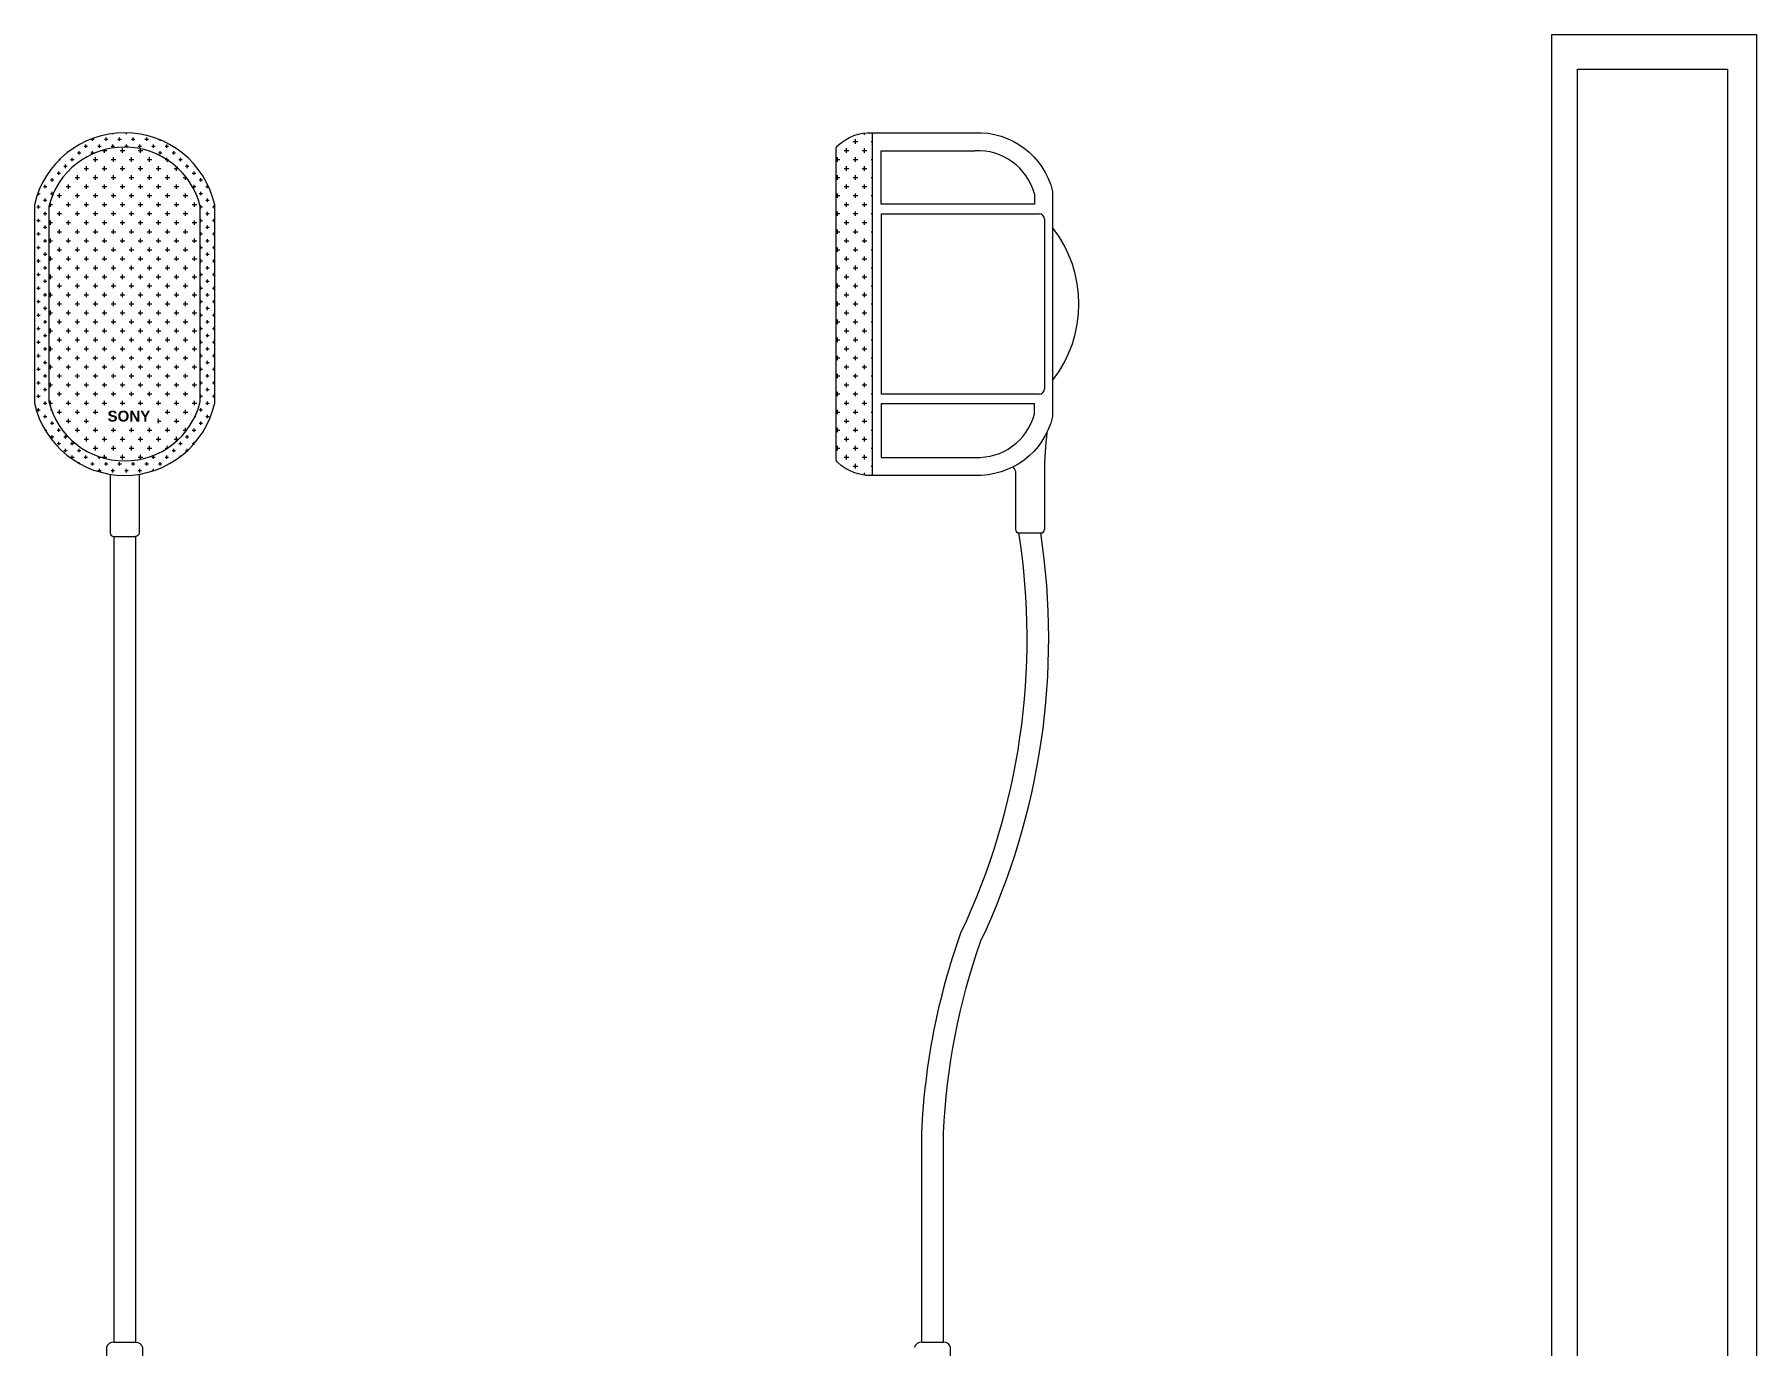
# Model space of a CAD drawing. Header units: inches. Extents: x 11.8 to 54.3, y 10.8 to 35.6.
# Drawn here: x 35.573 to 36.528, y 20.261 to 20.989 of the extents above; entities that cross this region are included whole.
import ezdxf
from ezdxf.enums import TextEntityAlignment as Align

# ---------------------------------------------------------------- set-up
doc = ezdxf.new("R2010")
doc.units = ezdxf.units.IN
doc.header["$MEASUREMENT"] = 0
doc.layers.add('02', color=2, linetype='Continuous')
doc.styles.add('HT2', font='swisseb.ttf')

msp = doc.modelspace()

# ---------------------------------------------------------------- linework, layer by layer
at = {"layer": '02'}
for p, q in [((35.60428, 20.93109), (35.60616, 20.93109)), ((35.60522, 20.93015), (35.60522, 20.93155)), ((35.61178, 20.93109), (35.61366, 20.93109)), ((35.61272, 20.93015), (35.61272, 20.93202)), ((35.61647, 20.9339), (35.61647, 20.93431)), ((35.61928, 20.93109), (35.62116, 20.93109)), ((35.62022, 20.93015), (35.62022, 20.93202)), ((35.62397, 20.9339), (35.62397, 20.93471)), ((35.62678, 20.93109), (35.62866, 20.93109)), ((35.62772, 20.93015), (35.62772, 20.93202)), ((35.63147, 20.9339), (35.63147, 20.93401)), ((35.63428, 20.93109), (35.63616, 20.93109)), ((35.63522, 20.93015), (35.63522, 20.93202)), ((35.64178, 20.93109), (35.64191, 20.93109)), ((35.64272, 20.93015), (35.64272, 20.93075)), ((36.02712, 20.92984), (36.02962, 20.92984)), ((36.02837, 20.92859), (36.02837, 20.93109)), ((36.03337, 20.93359), (36.03337, 20.93455)), ((36.03712, 20.92984), (36.03771, 20.92984)), ((36.03771, 20.93472), (36.03771, 20.74472)), ((35.59022, 20.92265), (35.59022, 20.9229)), ((35.59107, 20.92359), (35.59116, 20.92359)), ((35.59397, 20.9189), (35.59397, 20.92077)), ((35.59678, 20.92359), (35.59866, 20.92359)), ((35.59772, 20.92265), (35.59772, 20.92452)), ((35.60053, 20.92734), (35.60241, 20.92734)), ((35.60147, 20.9264), (35.60147, 20.92827)), ((35.60428, 20.92359), (35.60616, 20.92359)), ((35.60522, 20.92291), (35.60522, 20.92452)), ((35.60678, 20.91859), (35.60678, 20.92109)), ((35.60803, 20.92734), (35.60991, 20.92734)), ((35.60897, 20.9264), (35.60897, 20.92827)), ((35.61053, 20.92484), (35.61303, 20.92484)), ((35.61178, 20.92359), (35.61178, 20.92525)), ((35.61553, 20.92734), (35.61741, 20.92734)), ((35.61647, 20.9264), (35.61647, 20.92827)), ((35.61678, 20.91859), (35.61678, 20.92109)), ((35.62053, 20.92484), (35.62303, 20.92484)), ((35.62178, 20.92359), (35.62178, 20.92609)), ((35.62303, 20.92734), (35.62491, 20.92734)), ((35.62397, 20.92671), (35.62397, 20.92827)), ((35.62678, 20.91859), (35.62678, 20.92109)), ((35.63053, 20.92734), (35.63241, 20.92734)), ((35.63053, 20.92484), (35.63303, 20.92484)), ((35.63147, 20.9264), (35.63147, 20.92827)), ((35.63178, 20.92359), (35.63178, 20.92581)), ((35.63678, 20.91859), (35.63678, 20.92109)), ((35.63803, 20.92734), (35.63991, 20.92734)), ((35.63897, 20.9264), (35.63897, 20.92827)), ((35.64178, 20.92359), (35.64366, 20.92359)), ((35.64272, 20.92265), (35.64272, 20.92452)), ((35.64553, 20.92734), (35.64741, 20.92734)), ((35.64647, 20.9264), (35.64647, 20.92827)), ((35.64647, 20.91977), (35.64647, 20.92077)), ((35.64928, 20.92359), (35.65116, 20.92359)), ((35.65022, 20.92265), (35.65022, 20.92452)), ((35.65397, 20.9189), (35.65397, 20.92077)), ((36.01837, 20.91859), (36.01837, 20.92109)), ((36.02212, 20.92484), (36.02462, 20.92484)), ((36.02337, 20.92359), (36.02337, 20.92609)), ((36.02837, 20.91859), (36.02837, 20.92109)), ((36.03212, 20.92484), (36.03462, 20.92484)), ((36.03337, 20.92359), (36.03337, 20.92609)), ((36.04271, 20.92472), (36.09465, 20.92472)), ((36.04271, 20.8951), (36.04271, 20.92472)), ((35.58272, 20.91515), (35.58272, 20.91521)), ((35.58343, 20.91609), (35.58366, 20.91609)), ((35.58553, 20.91234), (35.58741, 20.91234)), ((35.58647, 20.9189), (35.58647, 20.91946)), ((35.58647, 20.9114), (35.58647, 20.91327)), ((35.58685, 20.91984), (35.58741, 20.91984)), ((35.58928, 20.91609), (35.59116, 20.91609)), ((35.59022, 20.91515), (35.59022, 20.91702)), ((35.59303, 20.91984), (35.59491, 20.91984)), ((35.59678, 20.90859), (35.59678, 20.91109)), ((35.60053, 20.91484), (35.60303, 20.91484)), ((35.60178, 20.91359), (35.60178, 20.91609)), ((35.60553, 20.91984), (35.60803, 20.91984)), ((35.60678, 20.90859), (35.60678, 20.91109)), ((35.61053, 20.91484), (35.61303, 20.91484)), ((35.61178, 20.91359), (35.61178, 20.91609)), ((35.61553, 20.91984), (35.61803, 20.91984)), ((35.61678, 20.90859), (35.61678, 20.91109)), ((35.62053, 20.91484), (35.62303, 20.91484)), ((35.62178, 20.91359), (35.62178, 20.91609)), ((35.62553, 20.91984), (35.62803, 20.91984)), ((35.62678, 20.90859), (35.62678, 20.91109)), ((35.63053, 20.91484), (35.63303, 20.91484)), ((35.63178, 20.91359), (35.63178, 20.91609)), ((35.63553, 20.91984), (35.63803, 20.91984)), ((35.63678, 20.90859), (35.63678, 20.91109)), ((35.64053, 20.91484), (35.64303, 20.91484)), ((35.64178, 20.91359), (35.64178, 20.91609)), ((35.64553, 20.91984), (35.64637, 20.91984)), ((35.64637, 20.91984), (35.64741, 20.91984)), ((35.64678, 20.91859), (35.64678, 20.91956)), ((35.64678, 20.90859), (35.64678, 20.91109)), ((35.65053, 20.91484), (35.65273, 20.91484)), ((35.65178, 20.91359), (35.65178, 20.91571)), ((35.65303, 20.91984), (35.65491, 20.91984)), ((35.65678, 20.91609), (35.65866, 20.91609)), ((35.65678, 20.90859), (35.65678, 20.91042)), ((35.65772, 20.91515), (35.65772, 20.91702)), ((35.66053, 20.91234), (35.66241, 20.91234)), ((35.66147, 20.9114), (35.66147, 20.91327)), ((36.01771, 20.91984), (36.01962, 20.91984)), ((36.01837, 20.90859), (36.01837, 20.91109)), ((36.02212, 20.91484), (36.02462, 20.91484)), ((36.02337, 20.91359), (36.02337, 20.91609)), ((36.02712, 20.91984), (36.02962, 20.91984)), ((36.02837, 20.90859), (36.02837, 20.91109)), ((36.03212, 20.91484), (36.03462, 20.91484)), ((36.03337, 20.91359), (36.03337, 20.91609)), ((36.03712, 20.91984), (36.03771, 20.91984)), ((35.57483, 20.90109), (35.57616, 20.90109)), ((35.57522, 20.90015), (35.57522, 20.90202)), ((35.57803, 20.90484), (35.57991, 20.90484)), ((35.57897, 20.9039), (35.57897, 20.90577)), ((35.58178, 20.90859), (35.58366, 20.90859)), ((35.58178, 20.90109), (35.58346, 20.90109)), ((35.58272, 20.90765), (35.58272, 20.90952)), ((35.58272, 20.90015), (35.58272, 20.90202)), ((35.58678, 20.89859), (35.58678, 20.90109)), ((35.59053, 20.90484), (35.59303, 20.90484)), ((35.59178, 20.90359), (35.59178, 20.90609)), ((35.59553, 20.90984), (35.59803, 20.90984)), ((35.59678, 20.89859), (35.59678, 20.90109)), ((35.60053, 20.90484), (35.60303, 20.90484)), ((35.60178, 20.90359), (35.60178, 20.90609)), ((35.60553, 20.90984), (35.60803, 20.90984)), ((35.60678, 20.89859), (35.60678, 20.90109)), ((35.61053, 20.90484), (35.61303, 20.90484)), ((35.61178, 20.90359), (35.61178, 20.90609)), ((35.61553, 20.90984), (35.61803, 20.90984)), ((35.61678, 20.89859), (35.61678, 20.90109)), ((35.62053, 20.90484), (35.62303, 20.90484)), ((35.62178, 20.90359), (35.62178, 20.90609)), ((35.62553, 20.90984), (35.62803, 20.90984)), ((35.62678, 20.89859), (35.62678, 20.90109)), ((35.63053, 20.90484), (35.63303, 20.90484)), ((35.63178, 20.90359), (35.63178, 20.90609)), ((35.63553, 20.90984), (35.63803, 20.90984)), ((35.63678, 20.89859), (35.63678, 20.90109)), ((35.64053, 20.90484), (35.64303, 20.90484)), ((35.64178, 20.90359), (35.64178, 20.90609)), ((35.64553, 20.90984), (35.64803, 20.90984)), ((35.64678, 20.89859), (35.64678, 20.90109)), ((35.65053, 20.90484), (35.65303, 20.90484)), ((35.65178, 20.90359), (35.65178, 20.90609)), ((35.65553, 20.90984), (35.65724, 20.90984)), ((35.65678, 20.89859), (35.65678, 20.90109)), ((35.65772, 20.9092), (35.65772, 20.90952)), ((35.65817, 20.90859), (35.65866, 20.90859)), ((35.66053, 20.90484), (35.66056, 20.90484)), ((35.66056, 20.90484), (35.66241, 20.90484)), ((35.66147, 20.9039), (35.66147, 20.90577)), ((35.66428, 20.90859), (35.66616, 20.90859)), ((35.66428, 20.90109), (35.66616, 20.90109)), ((35.66522, 20.90765), (35.66522, 20.90952)), ((35.66522, 20.90015), (35.66522, 20.90202)), ((35.66803, 20.90484), (35.66954, 20.90484)), ((35.66897, 20.9039), (35.66897, 20.90577)), ((36.01771, 20.90984), (36.01962, 20.90984)), ((36.01837, 20.89859), (36.01837, 20.90109)), ((36.02212, 20.90484), (36.02462, 20.90484)), ((36.02337, 20.90359), (36.02337, 20.90609)), ((36.02712, 20.90984), (36.02962, 20.90984)), ((36.02837, 20.89859), (36.02837, 20.90109)), ((36.03212, 20.90484), (36.03462, 20.90484)), ((36.03337, 20.90359), (36.03337, 20.90609)), ((36.03712, 20.90984), (36.03771, 20.90984)), ((36.12771, 20.90086), (36.12771, 20.8951)), ((35.57428, 20.89359), (35.57616, 20.89359)), ((35.57522, 20.89265), (35.57522, 20.89452)), ((35.57803, 20.89734), (35.57991, 20.89734)), ((35.57897, 20.8964), (35.57897, 20.89827)), ((35.58096, 20.89379), (35.58096, 20.78564)), ((35.58123, 20.89484), (35.58303, 20.89484)), ((35.58178, 20.89359), (35.58178, 20.89609)), ((35.58553, 20.89984), (35.58803, 20.89984)), ((35.59053, 20.89484), (35.59303, 20.89484)), ((35.59178, 20.89359), (35.59178, 20.89609)), ((35.59553, 20.89984), (35.59803, 20.89984)), ((35.60053, 20.89484), (35.60303, 20.89484)), ((35.60178, 20.89359), (35.60178, 20.89609)), ((35.60553, 20.89984), (35.60803, 20.89984)), ((35.61053, 20.89484), (35.61303, 20.89484)), ((35.61178, 20.89359), (35.61178, 20.89609)), ((35.61553, 20.89984), (35.61803, 20.89984)), ((35.62053, 20.89484), (35.62303, 20.89484)), ((35.62178, 20.89359), (35.62178, 20.89609)), ((35.62553, 20.89984), (35.62803, 20.89984)), ((35.63053, 20.89484), (35.63303, 20.89484)), ((35.63178, 20.89359), (35.63178, 20.89609)), ((35.63553, 20.89984), (35.63803, 20.89984)), ((35.64053, 20.89484), (35.64303, 20.89484)), ((35.64178, 20.89359), (35.64178, 20.89609)), ((35.64553, 20.89984), (35.64803, 20.89984)), ((35.65053, 20.89484), (35.65303, 20.89484)), ((35.65178, 20.89359), (35.65178, 20.89609)), ((35.65553, 20.89984), (35.65803, 20.89984)), ((35.66053, 20.89484), (35.66303, 20.89484)), ((35.66178, 20.89359), (35.66178, 20.89609)), ((35.66496, 20.78564), (35.66496, 20.89379)), ((35.66496, 20.89359), (35.66616, 20.89359)), ((35.66522, 20.89265), (35.66522, 20.89452)), ((35.66803, 20.89734), (35.66991, 20.89734)), ((35.66897, 20.8964), (35.66897, 20.89827)), ((35.67178, 20.89359), (35.67296, 20.89359)), ((35.67272, 20.89265), (35.67272, 20.89452)), ((36.01771, 20.89984), (36.01962, 20.89984)), ((36.02212, 20.89484), (36.02462, 20.89484)), ((36.02337, 20.89359), (36.02337, 20.89609)), ((36.02712, 20.89984), (36.02962, 20.89984)), ((36.03212, 20.89484), (36.03462, 20.89484)), ((36.03337, 20.89359), (36.03337, 20.89609)), ((36.03712, 20.89984), (36.03771, 20.89984)), ((36.12771, 20.8951), (36.04271, 20.8951)), ((35.57428, 20.88609), (35.57616, 20.88609)), ((35.57522, 20.88515), (35.57522, 20.88702)), ((35.57803, 20.88984), (35.57991, 20.88984)), ((35.57803, 20.88234), (35.57991, 20.88234)), ((35.57897, 20.8889), (35.57897, 20.89077)), ((35.57897, 20.8814), (35.57897, 20.88327)), ((35.58096, 20.88484), (35.58303, 20.88484)), ((35.58178, 20.88359), (35.58178, 20.88609)), ((35.58553, 20.88984), (35.58803, 20.88984)), ((35.58678, 20.88859), (35.58678, 20.89109)), ((35.59053, 20.88484), (35.59303, 20.88484)), ((35.59178, 20.88359), (35.59178, 20.88609)), ((35.59553, 20.88984), (35.59803, 20.88984)), ((35.59678, 20.88859), (35.59678, 20.89109)), ((35.60053, 20.88484), (35.60303, 20.88484)), ((35.60178, 20.88359), (35.60178, 20.88609)), ((35.60553, 20.88984), (35.60803, 20.88984)), ((35.60678, 20.88859), (35.60678, 20.89109)), ((35.61053, 20.88484), (35.61303, 20.88484)), ((35.61178, 20.88359), (35.61178, 20.88609)), ((35.61553, 20.88984), (35.61803, 20.88984)), ((35.61678, 20.88859), (35.61678, 20.89109)), ((35.62053, 20.88484), (35.62303, 20.88484)), ((35.62178, 20.88359), (35.62178, 20.88609)), ((35.62553, 20.88984), (35.62803, 20.88984)), ((35.62678, 20.88859), (35.62678, 20.89109)), ((35.63053, 20.88484), (35.63303, 20.88484)), ((35.63178, 20.88359), (35.63178, 20.88609)), ((35.63553, 20.88984), (35.63803, 20.88984)), ((35.63678, 20.88859), (35.63678, 20.89109)), ((35.64053, 20.88484), (35.64303, 20.88484)), ((35.64178, 20.88359), (35.64178, 20.88609)), ((35.64553, 20.88984), (35.64803, 20.88984)), ((35.64678, 20.88859), (35.64678, 20.89109)), ((35.65053, 20.88484), (35.65303, 20.88484)), ((35.65178, 20.88359), (35.65178, 20.88609)), ((35.65553, 20.88984), (35.65803, 20.88984)), ((35.65678, 20.88859), (35.65678, 20.89109)), ((35.66053, 20.88484), (35.66303, 20.88484)), ((35.66178, 20.88359), (35.66178, 20.88609)), ((35.66496, 20.88609), (35.66616, 20.88609)), ((35.66522, 20.88515), (35.66522, 20.88702)), ((35.66803, 20.88984), (35.66991, 20.88984)), ((35.66803, 20.88234), (35.66991, 20.88234)), ((35.66897, 20.8889), (35.66897, 20.89077)), ((35.66897, 20.8814), (35.66897, 20.88327)), ((35.67178, 20.88609), (35.67296, 20.88609)), ((35.67272, 20.88515), (35.67272, 20.88702)), ((36.01771, 20.88984), (36.01962, 20.88984)), ((36.01837, 20.88859), (36.01837, 20.89109)), ((36.02212, 20.88484), (36.02462, 20.88484)), ((36.02337, 20.88359), (36.02337, 20.88609)), ((36.02712, 20.88984), (36.02962, 20.88984)), ((36.02837, 20.88859), (36.02837, 20.89109)), ((36.03212, 20.88484), (36.03462, 20.88484)), ((36.03337, 20.88359), (36.03337, 20.88609)), ((36.03712, 20.88984), (36.03771, 20.88984)), ((36.04271, 20.88972), (36.04271, 20.78972)), ((36.04271, 20.88972), (36.13019, 20.88972)), ((36.13319, 20.88672), (36.13319, 20.79272)), ((35.57428, 20.87859), (35.57616, 20.87859)), ((35.57522, 20.87765), (35.57522, 20.87952)), ((35.57803, 20.87484), (35.57991, 20.87484)), ((35.57897, 20.8739), (35.57897, 20.87577)), ((35.58096, 20.87484), (35.58303, 20.87484)), ((35.58178, 20.87359), (35.58178, 20.87609)), ((35.58553, 20.87984), (35.58803, 20.87984)), ((35.58678, 20.87859), (35.58678, 20.88109)), ((35.59053, 20.87484), (35.59303, 20.87484)), ((35.59178, 20.87359), (35.59178, 20.87609)), ((35.59553, 20.87984), (35.59803, 20.87984)), ((35.59678, 20.87859), (35.59678, 20.88109)), ((35.60053, 20.87484), (35.60303, 20.87484)), ((35.60178, 20.87359), (35.60178, 20.87609)), ((35.60553, 20.87984), (35.60803, 20.87984)), ((35.60678, 20.87859), (35.60678, 20.88109)), ((35.61053, 20.87484), (35.61303, 20.87484)), ((35.61178, 20.87359), (35.61178, 20.87609)), ((35.61553, 20.87984), (35.61803, 20.87984)), ((35.61678, 20.87859), (35.61678, 20.88109)), ((35.62053, 20.87484), (35.62303, 20.87484)), ((35.62178, 20.87359), (35.62178, 20.87609)), ((35.62553, 20.87984), (35.62803, 20.87984)), ((35.62678, 20.87859), (35.62678, 20.88109)), ((35.63053, 20.87484), (35.63303, 20.87484)), ((35.63178, 20.87359), (35.63178, 20.87609)), ((35.63553, 20.87984), (35.63803, 20.87984)), ((35.63678, 20.87859), (35.63678, 20.88109)), ((35.64053, 20.87484), (35.64303, 20.87484)), ((35.64178, 20.87359), (35.64178, 20.87609)), ((35.64553, 20.87984), (35.64803, 20.87984)), ((35.64678, 20.87859), (35.64678, 20.88109)), ((35.65053, 20.87484), (35.65303, 20.87484)), ((35.65178, 20.87359), (35.65178, 20.87609)), ((35.65553, 20.87984), (35.65803, 20.87984)), ((35.65678, 20.87859), (35.65678, 20.88109)), ((35.66053, 20.87484), (35.66303, 20.87484)), ((35.66178, 20.87359), (35.66178, 20.87609)), ((35.66496, 20.87859), (35.66616, 20.87859)), ((35.66522, 20.87765), (35.66522, 20.87952)), ((35.66803, 20.87484), (35.66991, 20.87484)), ((35.66897, 20.8739), (35.66897, 20.87577)), ((35.67178, 20.87859), (35.67296, 20.87859)), ((35.67272, 20.87765), (35.67272, 20.87952)), ((36.01771, 20.87984), (36.01962, 20.87984)), ((36.01837, 20.87859), (36.01837, 20.88109)), ((36.02212, 20.87484), (36.02462, 20.87484)), ((36.02337, 20.87359), (36.02337, 20.87609)), ((36.02712, 20.87984), (36.02962, 20.87984)), ((36.02837, 20.87859), (36.02837, 20.88109)), ((36.03212, 20.87484), (36.03462, 20.87484)), ((36.03337, 20.87359), (36.03337, 20.87609)), ((36.03712, 20.87984), (36.03771, 20.87984)), ((35.57428, 20.87109), (35.57616, 20.87109)), ((35.57428, 20.86359), (35.57616, 20.86359)), ((35.57522, 20.87015), (35.57522, 20.87202)), ((35.57522, 20.86265), (35.57522, 20.86452)), ((35.57803, 20.86734), (35.57991, 20.86734)), ((35.57897, 20.8664), (35.57897, 20.86827)), ((35.58096, 20.86484), (35.58303, 20.86484)), ((35.58178, 20.86359), (35.58178, 20.86609)), ((35.58553, 20.86984), (35.58803, 20.86984)), ((35.58678, 20.86859), (35.58678, 20.87109)), ((35.59053, 20.86484), (35.59303, 20.86484)), ((35.59178, 20.86359), (35.59178, 20.86609)), ((35.59553, 20.86984), (35.59803, 20.86984)), ((35.59678, 20.86859), (35.59678, 20.87109)), ((35.60053, 20.86484), (35.60303, 20.86484)), ((35.60178, 20.86359), (35.60178, 20.86609)), ((35.60553, 20.86984), (35.60803, 20.86984)), ((35.60678, 20.86859), (35.60678, 20.87109)), ((35.61053, 20.86484), (35.61303, 20.86484)), ((35.61178, 20.86359), (35.61178, 20.86609)), ((35.61553, 20.86984), (35.61803, 20.86984)), ((35.61678, 20.86859), (35.61678, 20.87109)), ((35.62053, 20.86484), (35.62303, 20.86484)), ((35.62178, 20.86359), (35.62178, 20.86609)), ((35.62553, 20.86984), (35.62803, 20.86984)), ((35.62678, 20.86859), (35.62678, 20.87109)), ((35.63053, 20.86484), (35.63303, 20.86484)), ((35.63178, 20.86359), (35.63178, 20.86609)), ((35.63553, 20.86984), (35.63803, 20.86984)), ((35.63678, 20.86859), (35.63678, 20.87109)), ((35.64053, 20.86484), (35.64303, 20.86484)), ((35.64178, 20.86359), (35.64178, 20.86609)), ((35.64553, 20.86984), (35.64803, 20.86984)), ((35.64678, 20.86859), (35.64678, 20.87109)), ((35.65053, 20.86484), (35.65303, 20.86484)), ((35.65178, 20.86359), (35.65178, 20.86609)), ((35.65553, 20.86984), (35.65803, 20.86984)), ((35.65678, 20.86859), (35.65678, 20.87109)), ((35.66053, 20.86484), (35.66303, 20.86484)), ((35.66178, 20.86359), (35.66178, 20.86609)), ((35.66496, 20.87109), (35.66616, 20.87109)), ((35.66496, 20.86359), (35.66616, 20.86359)), ((35.66522, 20.87015), (35.66522, 20.87202)), ((35.66522, 20.86265), (35.66522, 20.86452)), ((35.66803, 20.86734), (35.66991, 20.86734)), ((35.66897, 20.8664), (35.66897, 20.86827)), ((35.67178, 20.87109), (35.67296, 20.87109)), ((35.67178, 20.86359), (35.67296, 20.86359)), ((35.67272, 20.87015), (35.67272, 20.87202)), ((35.67272, 20.86265), (35.67272, 20.86452)), ((36.01771, 20.86984), (36.01962, 20.86984)), ((36.01837, 20.86859), (36.01837, 20.87109)), ((36.02212, 20.86484), (36.02462, 20.86484)), ((36.02337, 20.86359), (36.02337, 20.86609)), ((36.02712, 20.86984), (36.02962, 20.86984)), ((36.02837, 20.86859), (36.02837, 20.87109)), ((36.03212, 20.86484), (36.03462, 20.86484)), ((36.03337, 20.86359), (36.03337, 20.86609)), ((36.03712, 20.86984), (36.03771, 20.86984)), ((35.57428, 20.85609), (35.57616, 20.85609)), ((35.57522, 20.85515), (35.57522, 20.85702)), ((35.57803, 20.85984), (35.57991, 20.85984)), ((35.57897, 20.8589), (35.57897, 20.86077)), ((35.57897, 20.8514), (35.57897, 20.85327)), ((35.58096, 20.85484), (35.58303, 20.85484)), ((35.58178, 20.85359), (35.58178, 20.85609)), ((35.58553, 20.85984), (35.58803, 20.85984)), ((35.58678, 20.85859), (35.58678, 20.86109)), ((35.59053, 20.85484), (35.59303, 20.85484)), ((35.59178, 20.85359), (35.59178, 20.85609)), ((35.59553, 20.85984), (35.59803, 20.85984)), ((35.59678, 20.85859), (35.59678, 20.86109)), ((35.60053, 20.85484), (35.60303, 20.85484)), ((35.60178, 20.85359), (35.60178, 20.85609)), ((35.60553, 20.85984), (35.60803, 20.85984)), ((35.60678, 20.85859), (35.60678, 20.86109)), ((35.61053, 20.85484), (35.61303, 20.85484)), ((35.61178, 20.85359), (35.61178, 20.85609)), ((35.61553, 20.85984), (35.61803, 20.85984)), ((35.61678, 20.85859), (35.61678, 20.86109)), ((35.62053, 20.85484), (35.62303, 20.85484)), ((35.62178, 20.85359), (35.62178, 20.85609)), ((35.62553, 20.85984), (35.62803, 20.85984)), ((35.62678, 20.85859), (35.62678, 20.86109)), ((35.63053, 20.85484), (35.63303, 20.85484)), ((35.63178, 20.85359), (35.63178, 20.85609)), ((35.63553, 20.85984), (35.63803, 20.85984)), ((35.63678, 20.85859), (35.63678, 20.86109)), ((35.64053, 20.85484), (35.64303, 20.85484)), ((35.64178, 20.85359), (35.64178, 20.85609)), ((35.64553, 20.85984), (35.64803, 20.85984)), ((35.64678, 20.85859), (35.64678, 20.86109)), ((35.65053, 20.85484), (35.65303, 20.85484)), ((35.65178, 20.85359), (35.65178, 20.85609)), ((35.65553, 20.85984), (35.65803, 20.85984)), ((35.65678, 20.85859), (35.65678, 20.86109)), ((35.66053, 20.85484), (35.66303, 20.85484)), ((35.66178, 20.85359), (35.66178, 20.85609)), ((35.66496, 20.85609), (35.66616, 20.85609)), ((35.66522, 20.85515), (35.66522, 20.85702)), ((35.66803, 20.85984), (35.66991, 20.85984)), ((35.66897, 20.8589), (35.66897, 20.86077)), ((35.66897, 20.8514), (35.66897, 20.85327)), ((35.67178, 20.85609), (35.67296, 20.85609)), ((35.67272, 20.85515), (35.67272, 20.85702)), ((36.01771, 20.85984), (36.01962, 20.85984)), ((36.01837, 20.85859), (36.01837, 20.86109)), ((36.02212, 20.85484), (36.02462, 20.85484)), ((36.02337, 20.85359), (36.02337, 20.85609)), ((36.02712, 20.85984), (36.02962, 20.85984)), ((36.02837, 20.85859), (36.02837, 20.86109)), ((36.03212, 20.85484), (36.03462, 20.85484)), ((36.03337, 20.85359), (36.03337, 20.85609)), ((36.03712, 20.85984), (36.03771, 20.85984)), ((35.57428, 20.84859), (35.57616, 20.84859)), ((35.57522, 20.84765), (35.57522, 20.84952)), ((35.57803, 20.85234), (35.57991, 20.85234)), ((35.57803, 20.84484), (35.57991, 20.84484)), ((35.57897, 20.8439), (35.57897, 20.84577)), ((35.58096, 20.84484), (35.58303, 20.84484)), ((35.58178, 20.84359), (35.58178, 20.84609)), ((35.58553, 20.84984), (35.58803, 20.84984)), ((35.58678, 20.84859), (35.58678, 20.85109)), ((35.59053, 20.84484), (35.59303, 20.84484)), ((35.59178, 20.84359), (35.59178, 20.84609)), ((35.59553, 20.84984), (35.59803, 20.84984)), ((35.59678, 20.84859), (35.59678, 20.85109)), ((35.60053, 20.84484), (35.60303, 20.84484)), ((35.60178, 20.84359), (35.60178, 20.84609)), ((35.60553, 20.84984), (35.60803, 20.84984)), ((35.60678, 20.84859), (35.60678, 20.85109)), ((35.61053, 20.84484), (35.61303, 20.84484)), ((35.61178, 20.84359), (35.61178, 20.84609)), ((35.61553, 20.84984), (35.61803, 20.84984)), ((35.61678, 20.84859), (35.61678, 20.85109)), ((35.62053, 20.84484), (35.62303, 20.84484)), ((35.62178, 20.84359), (35.62178, 20.84609)), ((35.62553, 20.84984), (35.62803, 20.84984)), ((35.62678, 20.84859), (35.62678, 20.85109)), ((35.63053, 20.84484), (35.63303, 20.84484)), ((35.63178, 20.84359), (35.63178, 20.84609)), ((35.63553, 20.84984), (35.63803, 20.84984)), ((35.63678, 20.84859), (35.63678, 20.85109)), ((35.64053, 20.84484), (35.64303, 20.84484)), ((35.64178, 20.84359), (35.64178, 20.84609)), ((35.64553, 20.84984), (35.64803, 20.84984)), ((35.64678, 20.84859), (35.64678, 20.85109)), ((35.65053, 20.84484), (35.65303, 20.84484)), ((35.65178, 20.84359), (35.65178, 20.84609)), ((35.65553, 20.84984), (35.65803, 20.84984)), ((35.65678, 20.84859), (35.65678, 20.85109)), ((35.66053, 20.84484), (35.66303, 20.84484)), ((35.66178, 20.84359), (35.66178, 20.84609)), ((35.66496, 20.84859), (35.66616, 20.84859)), ((35.66522, 20.84765), (35.66522, 20.84952)), ((35.66803, 20.85234), (35.66991, 20.85234)), ((35.66803, 20.84484), (35.66991, 20.84484)), ((35.66897, 20.8439), (35.66897, 20.84577)), ((35.67178, 20.84859), (35.67296, 20.84859)), ((35.67272, 20.84765), (35.67272, 20.84952)), ((36.01771, 20.84984), (36.01962, 20.84984)), ((36.01837, 20.84859), (36.01837, 20.85109)), ((36.02212, 20.84484), (36.02462, 20.84484)), ((36.02337, 20.84359), (36.02337, 20.84609)), ((36.02712, 20.84984), (36.02962, 20.84984)), ((36.02837, 20.84859), (36.02837, 20.85109)), ((36.03212, 20.84484), (36.03462, 20.84484)), ((36.03337, 20.84359), (36.03337, 20.84609)), ((36.03712, 20.84984), (36.03771, 20.84984)), ((35.57428, 20.84109), (35.57616, 20.84109)), ((35.57522, 20.84015), (35.57522, 20.84202)), ((35.57522, 20.83265), (35.57522, 20.83452)), ((35.57803, 20.83734), (35.57991, 20.83734)), ((35.57897, 20.8364), (35.57897, 20.83827)), ((35.58096, 20.83484), (35.58303, 20.83484)), ((35.58178, 20.83359), (35.58178, 20.83609)), ((35.58553, 20.83984), (35.58803, 20.83984)), ((35.58678, 20.83859), (35.58678, 20.84109)), ((35.59053, 20.83484), (35.59303, 20.83484)), ((35.59178, 20.83359), (35.59178, 20.83609)), ((35.59553, 20.83984), (35.59803, 20.83984)), ((35.59678, 20.83859), (35.59678, 20.84109)), ((35.60053, 20.83484), (35.60303, 20.83484)), ((35.60178, 20.83359), (35.60178, 20.83609)), ((35.60553, 20.83984), (35.60803, 20.83984)), ((35.60678, 20.83859), (35.60678, 20.84109)), ((35.61053, 20.83484), (35.61303, 20.83484)), ((35.61178, 20.83359), (35.61178, 20.83609)), ((35.61553, 20.83984), (35.61803, 20.83984)), ((35.61678, 20.83859), (35.61678, 20.84109)), ((35.62053, 20.83484), (35.62303, 20.83484)), ((35.62178, 20.83359), (35.62178, 20.83609)), ((35.62553, 20.83984), (35.62803, 20.83984)), ((35.62678, 20.83859), (35.62678, 20.84109)), ((35.63053, 20.83484), (35.63303, 20.83484)), ((35.63178, 20.83359), (35.63178, 20.83609)), ((35.63553, 20.83984), (35.63803, 20.83984)), ((35.63678, 20.83859), (35.63678, 20.84109)), ((35.64053, 20.83484), (35.64303, 20.83484)), ((35.64178, 20.83359), (35.64178, 20.83609)), ((35.64553, 20.83984), (35.64803, 20.83984)), ((35.64678, 20.83859), (35.64678, 20.84109)), ((35.65053, 20.83484), (35.65303, 20.83484)), ((35.65178, 20.83359), (35.65178, 20.83609)), ((35.65553, 20.83984), (35.65803, 20.83984)), ((35.65678, 20.83859), (35.65678, 20.84109)), ((35.66053, 20.83484), (35.66303, 20.83484)), ((35.66178, 20.83359), (35.66178, 20.83609)), ((35.66496, 20.84109), (35.66616, 20.84109)), ((35.66522, 20.84015), (35.66522, 20.84202)), ((35.66522, 20.83265), (35.66522, 20.83452)), ((35.66803, 20.83734), (35.66991, 20.83734)), ((35.66897, 20.8364), (35.66897, 20.83827)), ((35.67178, 20.84109), (35.67296, 20.84109)), ((35.67272, 20.84015), (35.67272, 20.84202)), ((35.67272, 20.83265), (35.67272, 20.83452)), ((36.01771, 20.83984), (36.01962, 20.83984)), ((36.01837, 20.83859), (36.01837, 20.84109)), ((36.02212, 20.83484), (36.02462, 20.83484)), ((36.02337, 20.83359), (36.02337, 20.83609)), ((36.02712, 20.83984), (36.02962, 20.83984)), ((36.02837, 20.83859), (36.02837, 20.84109)), ((36.03212, 20.83484), (36.03462, 20.83484)), ((36.03337, 20.83359), (36.03337, 20.83609)), ((36.03712, 20.83984), (36.03771, 20.83984)), ((35.57428, 20.83359), (35.57616, 20.83359)), ((35.57428, 20.82609), (35.57616, 20.82609)), ((35.57522, 20.82515), (35.57522, 20.82702)), ((35.57803, 20.82984), (35.57991, 20.82984)), ((35.57897, 20.8289), (35.57897, 20.83077)), ((35.58096, 20.82484), (35.58303, 20.82484)), ((35.58178, 20.82359), (35.58178, 20.82609)), ((35.58553, 20.82984), (35.58803, 20.82984)), ((35.58678, 20.82859), (35.58678, 20.83109)), ((35.59053, 20.82484), (35.59303, 20.82484)), ((35.59178, 20.82359), (35.59178, 20.82609)), ((35.59553, 20.82984), (35.59803, 20.82984)), ((35.59678, 20.82859), (35.59678, 20.83109)), ((35.60053, 20.82484), (35.60303, 20.82484)), ((35.60178, 20.82359), (35.60178, 20.82609)), ((35.60553, 20.82984), (35.60803, 20.82984)), ((35.60678, 20.82859), (35.60678, 20.83109)), ((35.61053, 20.82484), (35.61303, 20.82484)), ((35.61178, 20.82359), (35.61178, 20.82609)), ((35.61553, 20.82984), (35.61803, 20.82984)), ((35.61678, 20.82859), (35.61678, 20.83109)), ((35.62053, 20.82484), (35.62303, 20.82484)), ((35.62178, 20.82359), (35.62178, 20.82609)), ((35.62553, 20.82984), (35.62803, 20.82984)), ((35.62678, 20.82859), (35.62678, 20.83109)), ((35.63053, 20.82484), (35.63303, 20.82484)), ((35.63178, 20.82359), (35.63178, 20.82609)), ((35.63553, 20.82984), (35.63803, 20.82984)), ((35.63678, 20.82859), (35.63678, 20.83109)), ((35.64053, 20.82484), (35.64303, 20.82484)), ((35.64178, 20.82359), (35.64178, 20.82609)), ((35.64553, 20.82984), (35.64803, 20.82984)), ((35.64678, 20.82859), (35.64678, 20.83109)), ((35.65053, 20.82484), (35.65303, 20.82484)), ((35.65178, 20.82359), (35.65178, 20.82609)), ((35.65553, 20.82984), (35.65803, 20.82984)), ((35.65678, 20.82859), (35.65678, 20.83109)), ((35.66053, 20.82484), (35.66303, 20.82484)), ((35.66178, 20.82359), (35.66178, 20.82609)), ((35.66496, 20.83359), (35.66616, 20.83359)), ((35.66496, 20.82609), (35.66616, 20.82609)), ((35.66522, 20.82515), (35.66522, 20.82702)), ((35.66803, 20.82984), (35.66991, 20.82984)), ((35.66897, 20.8289), (35.66897, 20.83077)), ((35.67178, 20.83359), (35.67296, 20.83359)), ((35.67178, 20.82609), (35.67296, 20.82609)), ((35.67272, 20.82515), (35.67272, 20.82702)), ((36.01771, 20.82984), (36.01962, 20.82984)), ((36.01837, 20.82859), (36.01837, 20.83109)), ((36.02212, 20.82484), (36.02462, 20.82484)), ((36.02337, 20.82359), (36.02337, 20.82609)), ((36.02712, 20.82984), (36.02962, 20.82984)), ((36.02837, 20.82859), (36.02837, 20.83109)), ((36.03212, 20.82484), (36.03462, 20.82484)), ((36.03337, 20.82359), (36.03337, 20.82609)), ((36.03712, 20.82984), (36.03771, 20.82984)), ((35.57428, 20.81859), (35.57616, 20.81859)), ((35.57522, 20.81765), (35.57522, 20.81952)), ((35.57803, 20.82234), (35.57991, 20.82234)), ((35.57803, 20.81484), (35.57991, 20.81484)), ((35.57897, 20.8214), (35.57897, 20.82327)), ((35.57897, 20.8139), (35.57897, 20.81577)), ((35.58096, 20.81484), (35.58303, 20.81484)), ((35.58178, 20.81359), (35.58178, 20.81609)), ((35.58553, 20.81984), (35.58803, 20.81984)), ((35.58678, 20.81859), (35.58678, 20.82109)), ((35.59053, 20.81484), (35.59303, 20.81484)), ((35.59178, 20.81359), (35.59178, 20.81609)), ((35.59553, 20.81984), (35.59803, 20.81984)), ((35.59678, 20.81859), (35.59678, 20.82109)), ((35.60053, 20.81484), (35.60303, 20.81484)), ((35.60178, 20.81359), (35.60178, 20.81609)), ((35.60553, 20.81984), (35.60803, 20.81984)), ((35.60678, 20.81859), (35.60678, 20.82109)), ((35.61053, 20.81484), (35.61303, 20.81484)), ((35.61178, 20.81359), (35.61178, 20.81609)), ((35.61553, 20.81984), (35.61803, 20.81984)), ((35.61678, 20.81859), (35.61678, 20.82109)), ((35.62053, 20.81484), (35.62303, 20.81484)), ((35.62178, 20.81359), (35.62178, 20.81609)), ((35.62553, 20.81984), (35.62803, 20.81984)), ((35.62678, 20.81859), (35.62678, 20.82109)), ((35.63053, 20.81484), (35.63303, 20.81484)), ((35.63178, 20.81359), (35.63178, 20.81609)), ((35.63553, 20.81984), (35.63803, 20.81984)), ((35.63678, 20.81859), (35.63678, 20.82109)), ((35.64053, 20.81484), (35.64303, 20.81484)), ((35.64178, 20.81359), (35.64178, 20.81609)), ((35.64553, 20.81984), (35.64803, 20.81984)), ((35.64678, 20.81859), (35.64678, 20.82109)), ((35.65053, 20.81484), (35.65303, 20.81484)), ((35.65178, 20.81359), (35.65178, 20.81609)), ((35.65553, 20.81984), (35.65803, 20.81984)), ((35.65678, 20.81859), (35.65678, 20.82109)), ((35.66053, 20.81484), (35.66303, 20.81484)), ((35.66178, 20.81359), (35.66178, 20.81609)), ((35.66496, 20.81859), (35.66616, 20.81859)), ((35.66522, 20.81765), (35.66522, 20.81952)), ((35.66803, 20.82234), (35.66991, 20.82234)), ((35.66803, 20.81484), (35.66991, 20.81484)), ((35.66897, 20.8214), (35.66897, 20.82327)), ((35.66897, 20.8139), (35.66897, 20.81577)), ((35.67178, 20.81859), (35.67296, 20.81859)), ((35.67272, 20.81765), (35.67272, 20.81952)), ((36.01771, 20.81984), (36.01962, 20.81984)), ((36.01837, 20.81859), (36.01837, 20.82109)), ((36.02212, 20.81484), (36.02462, 20.81484)), ((36.02337, 20.81359), (36.02337, 20.81609)), ((36.02712, 20.81984), (36.02962, 20.81984)), ((36.02837, 20.81859), (36.02837, 20.82109)), ((36.03212, 20.81484), (36.03462, 20.81484)), ((36.03337, 20.81359), (36.03337, 20.81609)), ((36.03712, 20.81984), (36.03771, 20.81984)), ((35.57428, 20.81109), (35.57616, 20.81109)), ((35.57522, 20.81015), (35.57522, 20.81202)), ((35.57803, 20.80734), (35.57991, 20.80734)), ((35.57897, 20.8064), (35.57897, 20.80827)), ((35.58178, 20.80359), (35.58178, 20.80609)), ((35.58553, 20.80984), (35.58803, 20.80984)), ((35.58678, 20.80859), (35.58678, 20.81109)), ((35.59178, 20.80359), (35.59178, 20.80609)), ((35.59553, 20.80984), (35.59803, 20.80984)), ((35.59678, 20.80859), (35.59678, 20.81109)), ((35.60178, 20.80359), (35.60178, 20.80609)), ((35.60553, 20.80984), (35.60803, 20.80984)), ((35.60678, 20.80859), (35.60678, 20.81109)), ((35.61178, 20.80359), (35.61178, 20.80609)), ((35.61553, 20.80984), (35.61803, 20.80984)), ((35.61678, 20.80859), (35.61678, 20.81109)), ((35.62178, 20.80359), (35.62178, 20.80609)), ((35.62553, 20.80984), (35.62803, 20.80984)), ((35.62678, 20.80859), (35.62678, 20.81109)), ((35.63178, 20.80359), (35.63178, 20.80609)), ((35.63553, 20.80984), (35.63803, 20.80984)), ((35.63678, 20.80859), (35.63678, 20.81109)), ((35.64178, 20.80359), (35.64178, 20.80609)), ((35.64553, 20.80984), (35.64803, 20.80984)), ((35.64678, 20.80859), (35.64678, 20.81109)), ((35.65178, 20.80359), (35.65178, 20.80609)), ((35.65553, 20.80984), (35.65803, 20.80984)), ((35.65678, 20.80859), (35.65678, 20.81109)), ((35.66178, 20.80359), (35.66178, 20.80609)), ((35.66496, 20.81109), (35.66616, 20.81109)), ((35.66522, 20.81015), (35.66522, 20.81202)), ((35.66803, 20.80734), (35.66991, 20.80734)), ((35.66897, 20.8064), (35.66897, 20.80827)), ((35.67178, 20.81109), (35.67296, 20.81109)), ((35.67272, 20.81015), (35.67272, 20.81202)), ((36.01771, 20.80984), (36.01962, 20.80984)), ((36.01837, 20.80859), (36.01837, 20.81109)), ((36.02337, 20.80359), (36.02337, 20.80609)), ((36.02712, 20.80984), (36.02962, 20.80984)), ((36.02837, 20.80859), (36.02837, 20.81109)), ((36.03337, 20.80359), (36.03337, 20.80609)), ((36.03712, 20.80984), (36.03771, 20.80984)), ((35.57428, 20.80359), (35.57616, 20.80359)), ((35.57428, 20.79609), (35.57616, 20.79609)), ((35.57522, 20.80265), (35.57522, 20.80452)), ((35.57522, 20.79515), (35.57522, 20.79702)), ((35.57803, 20.79984), (35.57991, 20.79984)), ((35.57897, 20.7989), (35.57897, 20.80077)), ((35.58096, 20.80484), (35.58303, 20.80484)), ((35.58178, 20.79359), (35.58178, 20.79609)), ((35.58553, 20.79984), (35.58803, 20.79984)), ((35.58678, 20.79859), (35.58678, 20.80109)), ((35.59053, 20.80484), (35.59303, 20.80484)), ((35.59178, 20.79359), (35.59178, 20.79609)), ((35.59553, 20.79984), (35.59803, 20.79984)), ((35.59678, 20.79859), (35.59678, 20.80109)), ((35.60053, 20.80484), (35.60303, 20.80484)), ((35.60178, 20.79359), (35.60178, 20.79609)), ((35.60553, 20.79984), (35.60803, 20.79984)), ((35.60678, 20.79859), (35.60678, 20.80109)), ((35.61053, 20.80484), (35.61303, 20.80484)), ((35.61178, 20.79359), (35.61178, 20.79609)), ((35.61553, 20.79984), (35.61803, 20.79984)), ((35.61678, 20.79859), (35.61678, 20.80109)), ((35.62053, 20.80484), (35.62303, 20.80484)), ((35.62178, 20.79359), (35.62178, 20.79609)), ((35.62553, 20.79984), (35.62803, 20.79984)), ((35.62678, 20.79859), (35.62678, 20.80109)), ((35.63053, 20.80484), (35.63303, 20.80484)), ((35.63178, 20.79359), (35.63178, 20.79609)), ((35.63553, 20.79984), (35.63803, 20.79984)), ((35.63678, 20.79859), (35.63678, 20.80109)), ((35.64053, 20.80484), (35.64303, 20.80484)), ((35.64178, 20.79359), (35.64178, 20.79609)), ((35.64553, 20.79984), (35.64803, 20.79984)), ((35.64678, 20.79859), (35.64678, 20.80109)), ((35.65053, 20.80484), (35.65303, 20.80484)), ((35.65178, 20.79359), (35.65178, 20.79609)), ((35.65553, 20.79984), (35.65803, 20.79984)), ((35.65678, 20.79859), (35.65678, 20.80109)), ((35.66053, 20.80484), (35.66303, 20.80484)), ((35.66178, 20.79359), (35.66178, 20.79609)), ((35.66496, 20.80359), (35.66616, 20.80359)), ((35.66496, 20.79609), (35.66616, 20.79609)), ((35.66522, 20.80265), (35.66522, 20.80452)), ((35.66522, 20.79515), (35.66522, 20.79702)), ((35.66803, 20.79984), (35.66991, 20.79984)), ((35.66897, 20.7989), (35.66897, 20.80077)), ((35.67178, 20.80359), (35.67296, 20.80359)), ((35.67178, 20.79609), (35.67296, 20.79609)), ((35.67272, 20.80265), (35.67272, 20.80452)), ((35.67272, 20.79515), (35.67272, 20.79702)), ((36.01771, 20.79984), (36.01962, 20.79984)), ((36.01837, 20.79859), (36.01837, 20.80109)), ((36.02212, 20.80484), (36.02462, 20.80484)), ((36.02337, 20.79359), (36.02337, 20.79609)), ((36.02712, 20.79984), (36.02962, 20.79984)), ((36.02837, 20.79859), (36.02837, 20.80109)), ((36.03212, 20.80484), (36.03462, 20.80484)), ((36.03337, 20.79359), (36.03337, 20.79609)), ((36.03712, 20.79984), (36.03771, 20.79984)), ((35.57428, 20.78859), (35.57616, 20.78859)), ((35.57522, 20.78765), (35.57522, 20.78952)), ((35.57803, 20.79234), (35.57991, 20.79234)), ((35.57897, 20.7914), (35.57897, 20.79327)), ((35.58096, 20.79484), (35.58303, 20.79484)), ((35.58553, 20.78984), (35.58803, 20.78984)), ((35.58678, 20.78859), (35.58678, 20.79109)), ((35.59053, 20.79484), (35.59303, 20.79484)), ((35.59553, 20.78984), (35.59803, 20.78984)), ((35.59678, 20.78859), (35.59678, 20.79109)), ((35.60053, 20.79484), (35.60303, 20.79484)), ((35.60553, 20.78984), (35.60803, 20.78984)), ((35.60678, 20.78859), (35.60678, 20.79109)), ((35.61053, 20.79484), (35.61303, 20.79484)), ((35.61553, 20.78984), (35.61803, 20.78984)), ((35.61678, 20.78859), (35.61678, 20.79109)), ((35.62053, 20.79484), (35.62303, 20.79484)), ((35.62553, 20.78984), (35.62803, 20.78984)), ((35.62678, 20.78859), (35.62678, 20.79109)), ((35.63053, 20.79484), (35.63303, 20.79484)), ((35.63553, 20.78984), (35.63803, 20.78984)), ((35.63678, 20.78859), (35.63678, 20.79109)), ((35.64053, 20.79484), (35.64303, 20.79484)), ((35.64553, 20.78984), (35.64803, 20.78984)), ((35.64678, 20.78859), (35.64678, 20.79109)), ((35.65053, 20.79484), (35.65303, 20.79484)), ((35.65553, 20.78984), (35.65803, 20.78984)), ((35.65678, 20.78859), (35.65678, 20.79109)), ((35.66053, 20.79484), (35.66303, 20.79484)), ((35.66496, 20.78859), (35.66616, 20.78859)), ((35.66522, 20.78765), (35.66522, 20.78952)), ((35.66803, 20.79234), (35.66991, 20.79234)), ((35.66897, 20.7914), (35.66897, 20.79327)), ((35.67178, 20.78859), (35.67296, 20.78859)), ((35.67272, 20.78765), (35.67272, 20.78952)), ((36.01771, 20.78984), (36.01962, 20.78984)), ((36.01837, 20.78859), (36.01837, 20.79109)), ((36.02212, 20.79484), (36.02462, 20.79484)), ((36.02712, 20.78984), (36.02962, 20.78984)), ((36.02837, 20.78859), (36.02837, 20.79109)), ((36.03212, 20.79484), (36.03462, 20.79484)), ((36.03712, 20.78984), (36.03771, 20.78984)), ((36.13019, 20.78972), (36.04271, 20.78972)), ((35.57428, 20.78109), (35.57616, 20.78109)), ((35.57522, 20.78015), (35.57522, 20.78202)), ((35.57803, 20.78484), (35.57991, 20.78484)), ((35.57803, 20.77734), (35.57991, 20.77734)), ((35.57897, 20.7839), (35.57897, 20.78577)), ((35.57897, 20.7764), (35.57897, 20.77827)), ((35.58117, 20.78484), (35.58303, 20.78484)), ((35.58178, 20.78359), (35.58178, 20.78609)), ((35.58178, 20.78109), (35.58235, 20.78109)), ((35.58553, 20.77984), (35.58803, 20.77984)), ((35.58678, 20.77859), (35.58678, 20.78109)), ((35.59053, 20.78484), (35.59303, 20.78484)), ((35.59178, 20.78359), (35.59178, 20.78609)), ((35.59553, 20.77984), (35.59803, 20.77984)), ((35.59678, 20.77859), (35.59678, 20.78109)), ((35.60053, 20.78484), (35.60303, 20.78484)), ((35.60178, 20.78359), (35.60178, 20.78609)), ((35.60553, 20.77984), (35.60803, 20.77984)), ((35.60678, 20.77859), (35.60678, 20.78109)), ((35.61053, 20.78484), (35.61303, 20.78484)), ((35.61178, 20.78359), (35.61178, 20.78609)), ((35.62053, 20.78484), (35.62303, 20.78484)), ((35.62178, 20.78359), (35.62178, 20.78609)), ((35.63053, 20.78484), (35.63303, 20.78484)), ((35.63178, 20.78359), (35.63178, 20.78609)), ((35.64053, 20.78484), (35.64303, 20.78484)), ((35.64178, 20.78359), (35.64178, 20.78609)), ((35.64553, 20.77984), (35.64803, 20.77984)), ((35.64678, 20.77859), (35.64678, 20.78109)), ((35.65053, 20.78484), (35.65303, 20.78484)), ((35.65178, 20.78359), (35.65178, 20.78609)), ((35.65553, 20.77984), (35.65803, 20.77984)), ((35.65678, 20.77859), (35.65678, 20.78109)), ((35.66053, 20.78484), (35.66303, 20.78484)), ((35.66178, 20.78359), (35.66178, 20.78609)), ((35.66199, 20.77734), (35.66241, 20.77734)), ((35.66428, 20.78109), (35.66616, 20.78109)), ((35.66522, 20.78015), (35.66522, 20.78202)), ((35.66803, 20.78484), (35.66991, 20.78484)), ((35.66803, 20.77734), (35.66991, 20.77734)), ((35.66897, 20.7839), (35.66897, 20.78577)), ((35.66897, 20.7764), (35.66897, 20.77827)), ((35.67178, 20.78109), (35.672, 20.78109)), ((36.01771, 20.77984), (36.01962, 20.77984)), ((36.01837, 20.77859), (36.01837, 20.78109)), ((36.02212, 20.78484), (36.02462, 20.78484)), ((36.02337, 20.78359), (36.02337, 20.78609)), ((36.02712, 20.77984), (36.02962, 20.77984)), ((36.02837, 20.77859), (36.02837, 20.78109)), ((36.03212, 20.78484), (36.03462, 20.78484)), ((36.03337, 20.78359), (36.03337, 20.78609)), ((36.03712, 20.77984), (36.03771, 20.77984)), ((36.12771, 20.78433), (36.04271, 20.78433)), ((36.04271, 20.78433), (36.04271, 20.75472)), ((36.12771, 20.77857), (36.12771, 20.78433)), ((35.57887, 20.76984), (35.57991, 20.76984)), ((35.57897, 20.76967), (35.57897, 20.77077)), ((35.58178, 20.77359), (35.58366, 20.77359)), ((35.58272, 20.77265), (35.58272, 20.77452)), ((35.58272, 20.76515), (35.58272, 20.76702)), ((35.58553, 20.76984), (35.58741, 20.76984)), ((35.58647, 20.7689), (35.58647, 20.77077)), ((35.59022, 20.76515), (35.59022, 20.76702)), ((35.59053, 20.77484), (35.59303, 20.77484)), ((35.59178, 20.77359), (35.59178, 20.77609)), ((35.59553, 20.76984), (35.59803, 20.76984)), ((35.59678, 20.76859), (35.59678, 20.77109)), ((35.60053, 20.77484), (35.60303, 20.77484)), ((35.60178, 20.77359), (35.60178, 20.77609)), ((35.60553, 20.76984), (35.60803, 20.76984)), ((35.60678, 20.76859), (35.60678, 20.77109)), ((35.61553, 20.76984), (35.61803, 20.76984)), ((35.61678, 20.76859), (35.61678, 20.77109)), ((35.62553, 20.76984), (35.62803, 20.76984)), ((35.62678, 20.76859), (35.62678, 20.77109)), ((35.63553, 20.76984), (35.63803, 20.76984)), ((35.63678, 20.76859), (35.63678, 20.77109)), ((35.64123, 20.77484), (35.64303, 20.77484)), ((35.64178, 20.77359), (35.64178, 20.77609)), ((35.64553, 20.76984), (35.64803, 20.76984)), ((35.64678, 20.76859), (35.64678, 20.77109)), ((35.65053, 20.77484), (35.65303, 20.77484)), ((35.65178, 20.77359), (35.65178, 20.77609)), ((35.65553, 20.76984), (35.65742, 20.76984)), ((35.65678, 20.76901), (35.65678, 20.77109)), ((35.65772, 20.76515), (35.65772, 20.76702)), ((35.66053, 20.77484), (35.66069, 20.77484)), ((35.66053, 20.76984), (35.66241, 20.76984)), ((35.66147, 20.7689), (35.66147, 20.77077)), ((35.66428, 20.77359), (35.66616, 20.77359)), ((35.66522, 20.77265), (35.66522, 20.77452)), ((35.66522, 20.76698), (35.66522, 20.76702)), ((36.01771, 20.76984), (36.01962, 20.76984)), ((36.01837, 20.76859), (36.01837, 20.77109)), ((36.02212, 20.77484), (36.02462, 20.77484)), ((36.02337, 20.77359), (36.02337, 20.77609)), ((36.02712, 20.76984), (36.02962, 20.76984)), ((36.02837, 20.76859), (36.02837, 20.77109)), ((36.03212, 20.77484), (36.03462, 20.77484)), ((36.03337, 20.77359), (36.03337, 20.77609)), ((36.03712, 20.76984), (36.03771, 20.76984)), ((35.58178, 20.76609), (35.58366, 20.76609)), ((35.58553, 20.76234), (35.58741, 20.76234)), ((35.58647, 20.7614), (35.58647, 20.76327)), ((35.58928, 20.76609), (35.59116, 20.76609)), ((35.58928, 20.75859), (35.59116, 20.75859)), ((35.59022, 20.75765), (35.59022, 20.75952)), ((35.59178, 20.76599), (35.59178, 20.76609)), ((35.59294, 20.76484), (35.59303, 20.76484)), ((35.59303, 20.76234), (35.59491, 20.76234)), ((35.59397, 20.7614), (35.59397, 20.76327)), ((35.59678, 20.75859), (35.59866, 20.75859)), ((35.59772, 20.75765), (35.59772, 20.75952)), ((35.60053, 20.76484), (35.60303, 20.76484)), ((35.60178, 20.76359), (35.60178, 20.76609)), ((35.60553, 20.75984), (35.60803, 20.75984)), ((35.60678, 20.75859), (35.60678, 20.76109)), ((35.61053, 20.76484), (35.61303, 20.76484)), ((35.61178, 20.76359), (35.61178, 20.76609)), ((35.61553, 20.75984), (35.61803, 20.75984)), ((35.61678, 20.75859), (35.61678, 20.76109)), ((35.62053, 20.76484), (35.62303, 20.76484)), ((35.62178, 20.76359), (35.62178, 20.76609)), ((35.62553, 20.75984), (35.62803, 20.75984)), ((35.62678, 20.75859), (35.62678, 20.76109)), ((35.63053, 20.76484), (35.63303, 20.76484)), ((35.63178, 20.76359), (35.63178, 20.76609)), ((35.63553, 20.75984), (35.63803, 20.75984)), ((35.63678, 20.75859), (35.63678, 20.76109)), ((35.64053, 20.76484), (35.64303, 20.76484)), ((35.64178, 20.76359), (35.64178, 20.76609)), ((35.64553, 20.75984), (35.64673, 20.75984)), ((35.64678, 20.75987), (35.64678, 20.76109)), ((35.64928, 20.75859), (35.65116, 20.75859)), ((35.65022, 20.75765), (35.65022, 20.75952)), ((35.65053, 20.76484), (35.65298, 20.76484)), ((35.65178, 20.76372), (35.65178, 20.76609)), ((35.65303, 20.76234), (35.65491, 20.76234)), ((35.65397, 20.7614), (35.65397, 20.76327)), ((35.65678, 20.76609), (35.65866, 20.76609)), ((35.65678, 20.75859), (35.65802, 20.75859)), ((35.65772, 20.75831), (35.65772, 20.75952)), ((35.66053, 20.76234), (35.66163, 20.76234)), ((35.66147, 20.76215), (35.66147, 20.76327)), ((35.66428, 20.76609), (35.6646, 20.76609)), ((36.01771, 20.75984), (36.01962, 20.75984)), ((36.01837, 20.75859), (36.01837, 20.76109)), ((36.02212, 20.76484), (36.02462, 20.76484)), ((36.02337, 20.76359), (36.02337, 20.76609)), ((36.02712, 20.75984), (36.02962, 20.75984)), ((36.02837, 20.75859), (36.02837, 20.76109)), ((36.03212, 20.76484), (36.03462, 20.76484)), ((36.03337, 20.76359), (36.03337, 20.76609)), ((36.03712, 20.75984), (36.03771, 20.75984)), ((35.59303, 20.75484), (35.59491, 20.75484)), ((35.59397, 20.7539), (35.59397, 20.75577)), ((35.59772, 20.75136), (35.59772, 20.75202)), ((35.59822, 20.75109), (35.59866, 20.75109)), ((35.60053, 20.75484), (35.60241, 20.75484)), ((35.60147, 20.7539), (35.60147, 20.75577)), ((35.60428, 20.75109), (35.60616, 20.75109)), ((35.60522, 20.75015), (35.60522, 20.75202)), ((35.60803, 20.75484), (35.60959, 20.75484)), ((35.60897, 20.7539), (35.60897, 20.75504)), ((35.60897, 20.74666), (35.60897, 20.74827)), ((35.61053, 20.75484), (35.61303, 20.75484)), ((35.61178, 20.75419), (35.61178, 20.75609)), ((35.61178, 20.75109), (35.61366, 20.75109)), ((35.61272, 20.75015), (35.61272, 20.75202)), ((35.61647, 20.7464), (35.61647, 20.74827)), ((35.61928, 20.75109), (35.62116, 20.75109)), ((35.62022, 20.75015), (35.62022, 20.75202)), ((35.62053, 20.75484), (35.62303, 20.75484)), ((35.62178, 20.75359), (35.62178, 20.75609)), ((35.62397, 20.7464), (35.62397, 20.74827)), ((35.62678, 20.75109), (35.62866, 20.75109)), ((35.62772, 20.75015), (35.62772, 20.75202)), ((35.63053, 20.75484), (35.63303, 20.75484)), ((35.63147, 20.7464), (35.63147, 20.74827)), ((35.63178, 20.75363), (35.63178, 20.75609)), ((35.63428, 20.75109), (35.63616, 20.75109)), ((35.63522, 20.75015), (35.63522, 20.75202)), ((35.63803, 20.75484), (35.63991, 20.75484)), ((35.63897, 20.7539), (35.63897, 20.75577)), ((35.63897, 20.74728), (35.63897, 20.74827)), ((35.64178, 20.75109), (35.64366, 20.75109)), ((35.64272, 20.75015), (35.64272, 20.75202)), ((35.64553, 20.75484), (35.64741, 20.75484)), ((35.64647, 20.7539), (35.64647, 20.75577)), ((35.65303, 20.75484), (35.65353, 20.75484)), ((35.65397, 20.75517), (35.65397, 20.75577)), ((36.02212, 20.75484), (36.02462, 20.75484)), ((36.02337, 20.75359), (36.02337, 20.75609)), ((36.02712, 20.74984), (36.02962, 20.74984)), ((36.02837, 20.74859), (36.02837, 20.75109)), ((36.03212, 20.75484), (36.03462, 20.75484)), ((36.03337, 20.75359), (36.03337, 20.75609)), ((36.03712, 20.74984), (36.03771, 20.74984)), ((36.04271, 20.75472), (36.09465, 20.75472)), ((35.60803, 20.74734), (35.60991, 20.74734)), ((35.61553, 20.74734), (35.61741, 20.74734)), ((35.62303, 20.74734), (35.62491, 20.74734)), ((35.63053, 20.74734), (35.63241, 20.74734)), ((35.63803, 20.74734), (35.63913, 20.74734)), ((36.03337, 20.74488), (36.03337, 20.74609)), ((36.03377, 20.74484), (36.03462, 20.74484)), ((35.61696, 20.71079), (35.62896, 20.71079)), ((36.11918, 20.71279), (36.13118, 20.71279)), ((35.61696, 20.26411), (35.62896, 20.26411)), ((36.06518, 20.26411), (36.07718, 20.26411))]:
    msp.add_line(p, q, dxfattribs=at)
for points in [[(36.41461, 20.9892), (36.5282, 20.9892), (36.5282, 20.03308), (36.41461, 20.03308)], [(36.42894, 20.96993), (36.51212, 20.96993), (36.51212, 20.10649), (36.42894, 20.10649)]]:
    msp.add_lwpolyline(points, close=True, dxfattribs=at)
for points in [[(35.57296, 20.78472, 0.8), (35.67296, 20.78472), (35.67296, 20.89472, 0.8), (35.57296, 20.89472)], [(36.03771, 20.74472, -0.203092), (36.01865, 20.75178, -0.254834), (36.01771, 20.75397), (36.01771, 20.92547, -0.294626), (36.01865, 20.92765, -0.203092), (36.03771, 20.93472), (36.09441, 20.93472, -0.359198), (36.13771, 20.90213), (36.13771, 20.77731, -0.359198), (36.09441, 20.74472)]]:
    msp.add_lwpolyline(points, format="xyb", close=True, dxfattribs=at)
for points in [[(36.1346, 20.76865, 0.028823), (36.13318, 20.74672), (36.13318, 20.71479)], [(36.1157, 20.74935, -0.171408), (36.11718, 20.74672), (36.11718, 20.71479)], [(35.61496, 20.74535), (35.61496, 20.71279, 0.414214), (35.61696, 20.71079), (35.61696, 20.26411, 0.351472), (35.61296, 20.26111), (35.61296, 20.25411), (35.61096, 20.25411, 0.691398), (35.61096, 20.25111), (35.61096, 20.20865, 0.691398), (35.61096, 20.20565), (35.61396, 20.20565), (35.61396, 19.91866, 0.304848), (35.61102, 19.91462)], [(35.63096, 20.74535), (35.63096, 20.71279, -0.414214), (35.62896, 20.71079), (35.62896, 20.26411, -0.351472), (35.63296, 20.26111), (35.63296, 20.25411), (35.63496, 20.25411, -0.691398), (35.63496, 20.25111), (35.63496, 20.20865, -0.691398), (35.63496, 20.20565), (35.63196, 20.20565)], [(36.06518, 20.26411), (36.06518, 20.38022, -0.074236), (36.08688, 20.49113, 0.150473), (36.11903, 20.71279, 0.149252)], [(36.08311, 19.91462, 0.247647), (36.08018, 19.91866), (36.08018, 20.20565), (36.08318, 20.20565, 0.691398), (36.08318, 20.20865), (36.08318, 20.25111, 0.691398), (36.08318, 20.25411), (36.08118, 20.25411), (36.08118, 20.26111, 0.351472), (36.07718, 20.26411), (36.07718, 20.37994, -0.073648), (36.09799, 20.48655, 0.148849), (36.13118, 20.71279)]]:
    msp.add_lwpolyline(points, format="xyb", dxfattribs=at)
for centre, radius, start, end in [((35.62296, 20.88347), 0.04325, 13.80865, 166.19135), ((36.0963, 20.89218), 0.03258, 15.45974, 92.9108), ((36.13019, 20.88672), 0.003, 0, 90), ((36.08359, 20.83972), 0.06875, 321.91124, 38.08876), ((36.13019, 20.79272), 0.003, 270, 0), ((35.62296, 20.79597), 0.04325, 193.80865, 346.19135), ((36.0963, 20.78725), 0.03258, 267.0892, 344.54026), ((36.11918, 20.71479), 0.002, 180, 270), ((36.13118, 20.71479), 0.002, 270, 0), ((36.06505, 20.26012), 0.004, 88.13962, 165.60018)]:
    msp.add_arc(centre, radius, start, end, dxfattribs=at)

# ---------------------------------------------------------------- texts
at = {"layer": '02', "style": 'HT2'}
msp.add_text('SONY', height=0.006, dxfattribs=at).set_placement((35.62535, 20.77457), align=Align.CENTER)

doc.saveas('drawing.dxf')
